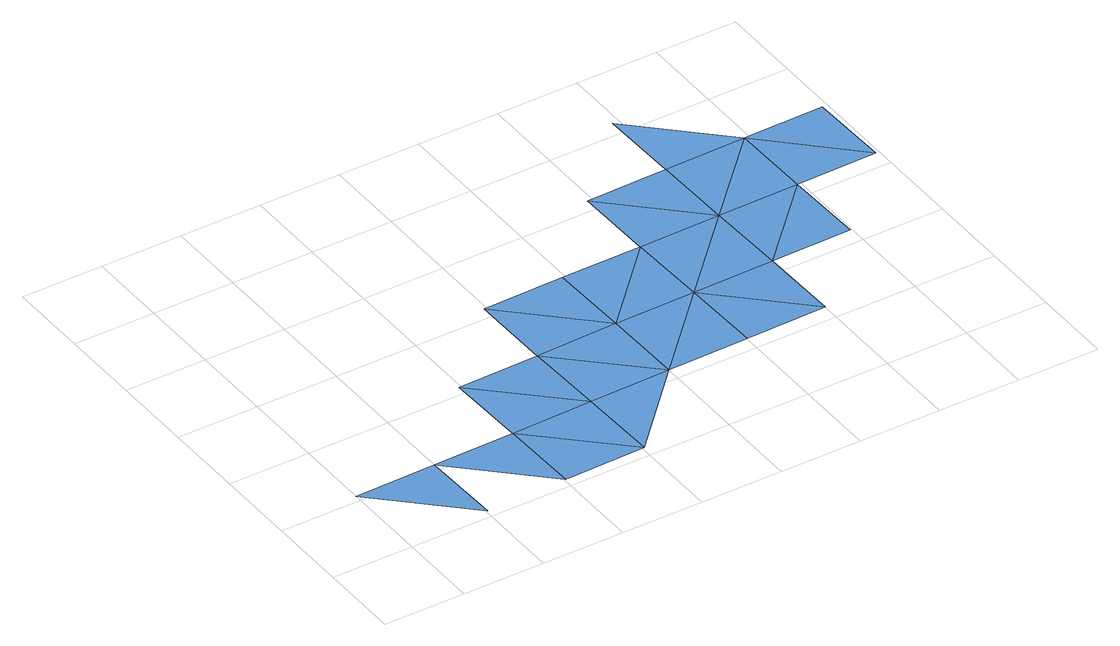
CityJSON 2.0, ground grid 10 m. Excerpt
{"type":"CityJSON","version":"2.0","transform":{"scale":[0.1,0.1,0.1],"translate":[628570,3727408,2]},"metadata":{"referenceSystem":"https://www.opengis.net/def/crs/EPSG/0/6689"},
"CityObjects":{
"waterbody1":{"type":"WaterBody","attributes":{"name":"福岡県津波浸水想定図","class":"1140","function":"2","WaterBodyTsunamiRiskAttribute.description":"1","WaterBodyTsunamiRiskAttribute.rank":"3"},"geometry":[{"type":"MultiSurface","lod":"1","boundaries":[[[0,1,2]],[[1,3,4]],[[5,6,4]],[[5,7,6]],[[8,7,5]],[[8,9,7]],[[10,7,9]],[[11,10,9]],[[12,11,9]],[[9,13,12]],[[14,15,12]],[[15,14,16]],[[17,18,16]],[[16,14,17]],[[17,14,19]]]}]},
"waterbody2":{"type":"WaterBody","attributes":{"name":"福岡県津波浸水想定図","class":"1140","function":"2","WaterBodyTsunamiRiskAttribute.description":"1","WaterBodyTsunamiRiskAttribute.rank":"2"},"geometry":[{"type":"MultiSurface","lod":"1","boundaries":[[[3,20,4]],[[4,20,5]],[[13,9,8]],[[8,21,13]],[[13,14,12]],[[13,22,14]],[[17,19,23]],[[17,23,24]]]}]},
"waterbody3":{"type":"WaterBody","attributes":{"name":"福岡県津波浸水想定図","class":"1140","function":"2","WaterBodyTsunamiRiskAttribute.description":"1","WaterBodyTsunamiRiskAttribute.rank":"1"},"geometry":[{"type":"MultiSurface","lod":"1","boundaries":[[[8,5,20]],[[21,25,13]],[[25,22,13]],[[22,19,14]],[[26,19,22]]]}]}
},
"vertices":[
[102,10,0],[100,110,0],[0,108,0],[202,12,0],[200,112,0],[300,114,1],[198,212,0],[298,214,0],[400,116,1],[398,216,1],[296,314,1],[396,316,1],[496,318,0],[498,218,1],[596,320,0],[494,417,0],[594,419,0],[694,421,0],[592,519,0],[696,321,0],
[302,14,1],[500,118,1],[598,220,1],[796,323,0],[794,423,0],
[600,120,1],[698,222,0]
]}
